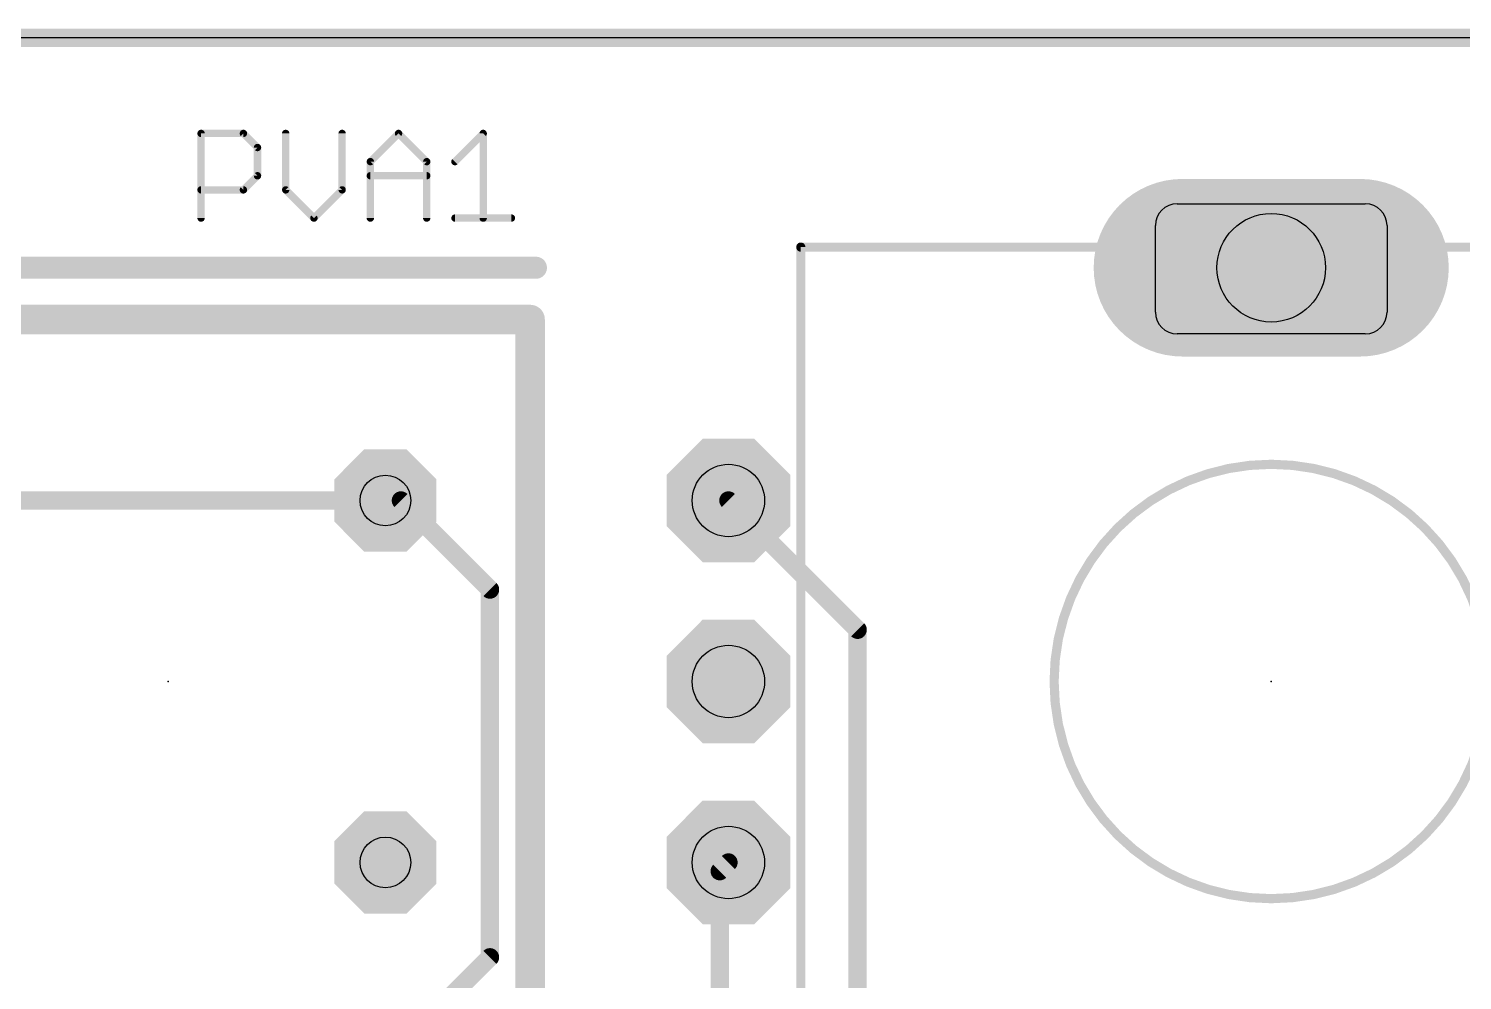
# Model space of a CAD drawing. Extents: x -0.1 to 85.2, y -25.2 to 58.4.
# Drawn here: x 55.22 to 75.03, y 42.86 to 56.01 of the extents above; entities that cross this region are included whole.
import ezdxf

# ---------------------------------------------------------------- set-up
doc = ezdxf.new("R2010")
doc.units = 0
for name, color, linetype in [('1', 22, 'CONTINUOUS'), ('16', 175, 'CONTINUOUS'), ('17', 82, 'CONTINUOUS'), ('20', 7, 'CONTINUOUS'), ('21', 253, 'CONTINUOUS'), ('23', 7, 'CONTINUOUS'), ('27', 253, 'CONTINUOUS'), ('29', 253, 'CONTINUOUS'), ('30', 253, 'CONTINUOUS'), ('44', 253, 'CONTINUOUS')]:
    doc.layers.add(name, color=color, linetype=linetype)

# ---------------------------------------------------------------- blocks, each defined once
blk = doc.blocks.new('OCTAGONP')
at = {"const_width": 0.5}
blk.add_lwpolyline([(-0.25, -0.1036), (-0.25, 0.1036), (-0.1036, 0.25), (0.1036, 0.25), (0.25, 0.1036), (0.25, -0.1036), (0.1036, -0.25), (-0.1036, -0.25), (-0.25, -0.1036), (-0.25, 0.1036)], dxfattribs=at)
blk = doc.blocks.new('LONGP100')
at = {"const_width": 1}
blk.add_lwpolyline([(-0.5, 0), (0.5, 0)], dxfattribs=at)
at = {"const_width": 0.5}
for points in [[(-0.5, 0.25, 1), (-0.5, -0.25)], [(0.5, -0.25, 1), (0.5, 0.25)]]:
    blk.add_lwpolyline(points, format="xyb", dxfattribs=at)

msp = doc.modelspace()

# ---------------------------------------------------------------- linework, layer by layer
at = {"layer": '1', "const_width": 0.254}
msp.add_lwpolyline([(85.09, 55.88), (51.435, 55.88)], dxfattribs=at)
at = {"layer": '16', "const_width": 0.254}
for points in [[(52.07, 55.88), (85.09, 55.88)], [(54.15, 49.49), (60.15, 49.49)], [(60.15, 49.49), (60.365, 49.49)], [(60.365, 49.49), (61.595, 48.26)], [(64.89, 49.49), (66.675, 47.705)], [(61.595, 48.26), (61.595, 43.18)], [(66.675, 40.64), (66.675, 47.705)], [(64.77, 44.37), (64.89, 44.49)], [(64.77, 42.545), (64.77, 44.37)], [(61.595, 43.18), (57.785, 39.37)]]:
    msp.add_lwpolyline(points, dxfattribs=at)
at = {"layer": '16', "const_width": 0.127}
for points in [[(60.15, 49.5535, 1), (60.15, 49.4265)], [(60.15, 49.4265, 1), (60.15, 49.5535)], [(60.4099, 49.5349, 1), (60.3201, 49.4451)], [(60.365, 49.4265, 1), (60.365, 49.5535)], [(64.9349, 49.5349, 1), (64.8451, 49.4451)], [(61.6585, 48.26, 1), (61.5315, 48.26)], [(61.5501, 48.2151, 1), (61.6399, 48.3049)], [(66.7385, 47.705, 1), (66.6115, 47.705)], [(66.6301, 47.6601, 1), (66.7199, 47.7499)], [(64.9349, 44.4451, 1), (64.8451, 44.5349)], [(64.8335, 44.37, 1), (64.7065, 44.37)], [(64.7251, 44.4149, 1), (64.8149, 44.3251)], [(61.5315, 43.18, 1), (61.6585, 43.18)], [(61.6399, 43.1351, 1), (61.5501, 43.2249)]]:
    msp.add_lwpolyline(points, format="xyb", dxfattribs=at)
at = {"layer": '20'}
for p, q in [((82.55, 55.88), (2.54, 55.88)), ((71.09, 53.59), (73.69, 53.59)), ((70.79, 52.09), (70.79, 53.29)), ((73.99, 53.29), (73.99, 52.09)), ((73.69, 51.79), (71.09, 51.79))]:
    msp.add_line(p, q, dxfattribs=at)
for centre, start, end in [((71.09, 53.29), 90, 180), ((73.69, 53.29), 0, 90), ((71.09, 52.09), 180, 270), ((73.69, 52.09), 270, 0)]:
    msp.add_arc(centre, 0.3, start, end, dxfattribs=at)
at = {"layer": '21'}
for points, const_width in [([(65.89, 53.0218, 1), (65.89, 52.9582)], 0.0635), ([(65.9218, 52.99, 1), (65.8582, 52.99)], 0.0635), ([(62.23, 52.6288, 1), (62.23, 52.7812)], 0.1524), ([(62.2516, 51.99, 1), (62.0484, 51.99)], 0.2032), ([(62.15, 51.8884, 1), (62.15, 52.0916)], 0.2032), ([(72.39, 43.99, 1), (72.39, 49.99, 1), (72.39, 43.99)], 0.127)]:
    msp.add_lwpolyline(points, format="xyb", dxfattribs=dict(at, const_width=const_width))
for points, const_width in [([(78.89, 52.99), (65.89, 52.99)], 0.127), ([(65.89, 52.99), (65.89, 40.99)], 0.127), ([(62.23, 52.705), (52.07, 52.705)], 0.3048), ([(52.15, 51.99), (62.15, 51.99)], 0.4064), ([(62.15, 51.99), (62.15, 41.99)], 0.4064)]:
    msp.add_lwpolyline(points, dxfattribs=dict(at, const_width=const_width))
at = {"layer": '23'}
for p in [(57.15, 46.99), (72.39, 46.99)]:
    msp.add_point(p, dxfattribs=at)
at = {"layer": '27', "const_width": 0.1016}
for points in [[(57.6032, 53.3908), (57.6032, 54.5602)], [(57.6032, 54.5602), (58.1879, 54.5602)], [(58.1879, 54.5602), (58.3828, 54.3653)], [(58.7726, 54.5602), (58.7726, 53.7806)], [(59.5522, 53.7806), (59.5522, 54.5602)], [(59.942, 54.1704), (60.3318, 54.5602)], [(60.3318, 54.5602), (60.7216, 54.1704)], [(61.1114, 54.1704), (61.5012, 54.5602)], [(61.5012, 54.5602), (61.5012, 53.3908)], [(58.3828, 54.3653), (58.3828, 53.9755)], [(59.942, 53.3908), (59.942, 54.1704)], [(60.7216, 54.1704), (60.7216, 53.3908)], [(58.3828, 53.9755), (58.1879, 53.7806)], [(59.942, 53.9755), (60.7216, 53.9755)], [(58.1879, 53.7806), (57.6032, 53.7806)], [(58.7726, 53.7806), (59.1624, 53.3908)], [(59.1624, 53.3908), (59.5522, 53.7806)], [(61.1114, 53.3908), (61.891, 53.3908)]]:
    msp.add_lwpolyline(points, dxfattribs=at)
at = {"layer": '27', "const_width": 0.0508}
for points in [[(57.6286, 54.5602, 1), (57.5778, 54.5602)], [(57.6032, 54.5856, 1), (57.6032, 54.5348)], [(58.2059, 54.5782, 1), (58.1699, 54.5422)], [(58.1879, 54.5348, 1), (58.1879, 54.5856)], [(58.798, 54.5602, 1), (58.7472, 54.5602)], [(59.5776, 54.5602, 1), (59.5268, 54.5602)], [(60.3498, 54.5782, 1), (60.3138, 54.5422)], [(60.3498, 54.5422, 1), (60.3138, 54.5782)], [(61.5266, 54.5602, 1), (61.4758, 54.5602)], [(61.5192, 54.5422, 1), (61.4832, 54.5782)], [(58.4082, 54.3653, 1), (58.3574, 54.3653)], [(58.3648, 54.3473, 1), (58.4008, 54.3833)], [(59.924, 54.1884, 1), (59.96, 54.1524)], [(59.9674, 54.1704, 1), (59.9166, 54.1704)], [(60.747, 54.1704, 1), (60.6962, 54.1704)], [(60.7036, 54.1524, 1), (60.7396, 54.1884)], [(61.0934, 54.1884, 1), (61.1294, 54.1524)], [(58.3574, 53.9755, 1), (58.4082, 53.9755)], [(58.4008, 53.9575, 1), (58.3648, 53.9935)], [(59.942, 54.0009, 1), (59.942, 53.9501)], [(60.7216, 53.9501, 1), (60.7216, 54.0009)], [(57.6032, 53.806, 1), (57.6032, 53.7552)], [(58.1699, 53.7986, 1), (58.2059, 53.7626)], [(58.1879, 53.7552, 1), (58.1879, 53.806)], [(58.7906, 53.7986, 1), (58.7546, 53.7626)], [(58.7472, 53.7806, 1), (58.798, 53.7806)], [(59.5268, 53.7806, 1), (59.5776, 53.7806)], [(59.5702, 53.7626, 1), (59.5342, 53.7986)], [(57.5778, 53.3908, 1), (57.6286, 53.3908)], [(59.1444, 53.4088, 1), (59.1804, 53.3728)], [(59.1444, 53.3728, 1), (59.1804, 53.4088)], [(59.9166, 53.3908, 1), (59.9674, 53.3908)], [(60.6962, 53.3908, 1), (60.747, 53.3908)], [(61.1114, 53.4162, 1), (61.1114, 53.3654)], [(61.4758, 53.3908, 1), (61.5266, 53.3908)], [(61.891, 53.3654, 1), (61.891, 53.4162)]]:
    msp.add_lwpolyline(points, format="xyb", dxfattribs=at)
at = {"layer": '44'}
for centre, radius in [((72.39, 52.705), 0.75), ((64.89, 49.49), 0.5), ((60.15, 49.49), 0.35), ((64.89, 46.99), 0.5), ((64.89, 44.49), 0.5), ((60.15, 44.49), 0.35)]:
    msp.add_circle(centre, radius, dxfattribs=at)

# ---------------------------------------------------------------- block references
at = {"layer": '17', "xscale": 2.25, "yscale": 2.25}
msp.add_blockref('LONGP100', (72.39, 52.705), dxfattribs=at)
msp.add_blockref('LONGP100', (72.39, 52.705), dxfattribs=at)
at = {"layer": '17'}
for p, xscale, yscale, rotation in [((64.89, 49.49), 1.508, 1.508, 270), ((64.89, 49.49), 1.508, 1.508, 270), ((60.15, 49.49), 1.208, 1.208, 180), ((60.15, 49.49), 1.208, 1.208, 180), ((64.89, 46.99), 1.508, 1.508, 270), ((64.89, 46.99), 1.508, 1.508, 270), ((64.89, 44.49), 1.508, 1.508, 270), ((64.89, 44.49), 1.508, 1.508, 270), ((60.15, 44.49), 1.208, 1.208, 180), ((60.15, 44.49), 1.208, 1.208, 180)]:
    msp.add_blockref('OCTAGONP', p, dxfattribs=dict(at, xscale=xscale, yscale=yscale, rotation=rotation))
at = {"layer": '29', "xscale": 2.4532, "yscale": 2.4532}
msp.add_blockref('LONGP100', (72.39, 52.705), dxfattribs=at)
at = {"layer": '29'}
for p, xscale, yscale, rotation in [((64.89, 49.49), 1.7112, 1.7112, 270), ((60.15, 49.49), 1.4112, 1.4112, 180), ((64.89, 46.99), 1.7112, 1.7112, 270), ((60.15, 44.49), 1.4112, 1.4112, 180), ((64.89, 44.49), 1.7112, 1.7112, 270)]:
    msp.add_blockref('OCTAGONP', p, dxfattribs=dict(at, xscale=xscale, yscale=yscale, rotation=rotation))
at = {"layer": '30', "xscale": 2.4532, "yscale": 2.4532}
msp.add_blockref('LONGP100', (72.39, 52.705), dxfattribs=at)
at = {"layer": '30'}
for p, xscale, yscale, rotation in [((64.89, 49.49), 1.7112, 1.7112, 270), ((60.15, 49.49), 1.4112, 1.4112, 180), ((64.89, 46.99), 1.7112, 1.7112, 270), ((60.15, 44.49), 1.4112, 1.4112, 180), ((64.89, 44.49), 1.7112, 1.7112, 270)]:
    msp.add_blockref('OCTAGONP', p, dxfattribs=dict(at, xscale=xscale, yscale=yscale, rotation=rotation))

doc.saveas('drawing.dxf')
